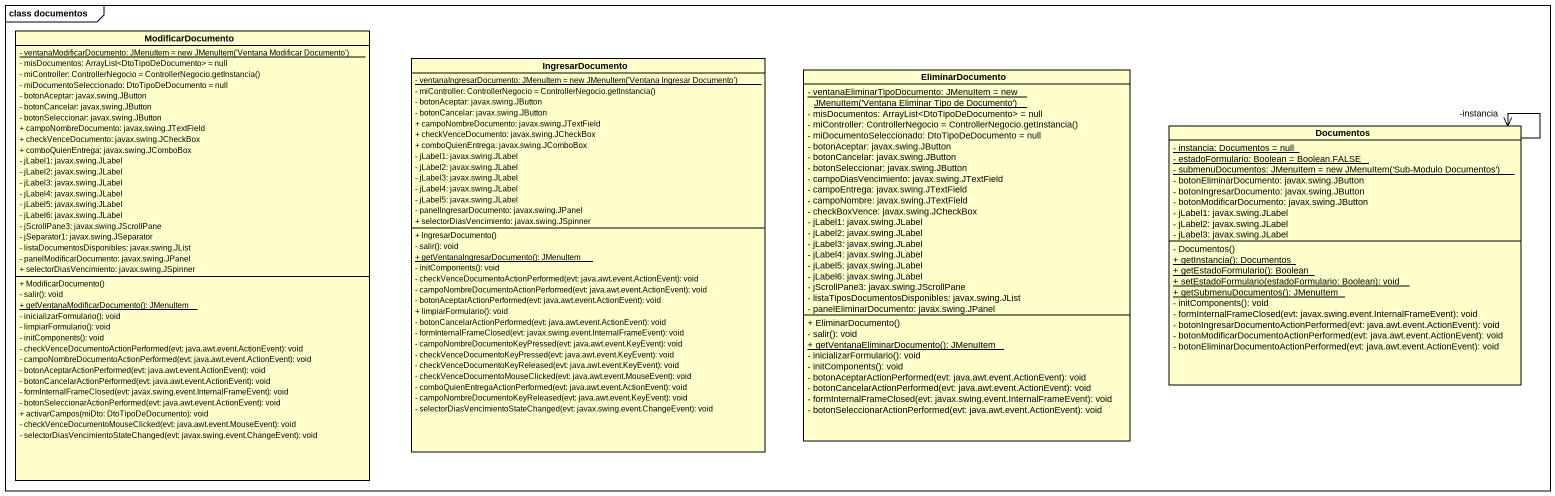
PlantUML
@startuml
mainframe class documentos
hide circle
hide empty members
skinparam classAttributeIconSize 0
class ModificarDocumento {
  {static} {field} - ventanaModificarDocumento: JMenuItem = new JMenuItem('Ventana Modificar Documento')
  - misDocumentos: ArrayList<DtoTipoDeDocumento> = null
  {field} - miController: ControllerNegocio = ControllerNegocio.getInstancia()
  - miDocumentoSeleccionado: DtoTipoDeDocumento = null
  - botonAceptar: javax.swing.JButton
  - botonCancelar: javax.swing.JButton
  - botonSeleccionar: javax.swing.JButton
  + campoNombreDocumento: javax.swing.JTextField
  + checkVenceDocumento: javax.swing.JCheckBox
  + comboQuienEntrega: javax.swing.JComboBox
  - jLabel1: javax.swing.JLabel
  - jLabel2: javax.swing.JLabel
  - jLabel3: javax.swing.JLabel
  - jLabel4: javax.swing.JLabel
  - jLabel5: javax.swing.JLabel
  - jLabel6: javax.swing.JLabel
  - jScrollPane3: javax.swing.JScrollPane
  - jSeparator1: javax.swing.JSeparator
  - listaDocumentosDisponibles: javax.swing.JList
  - panelModificarDocumento: javax.swing.JPanel
  + selectorDiasVencimiento: javax.swing.JSpinner
  + ModificarDocumento()
  - salir(): void
  {static} + getVentanaModificarDocumento(): JMenuItem
  - inicializarFormulario(): void
  - limpiarFormulario(): void
  - initComponents(): void
  - checkVenceDocumentoActionPerformed(evt: java.awt.event.ActionEvent): void
  - campoNombreDocumentoActionPerformed(evt: java.awt.event.ActionEvent): void
  - botonAceptarActionPerformed(evt: java.awt.event.ActionEvent): void
  - botonCancelarActionPerformed(evt: java.awt.event.ActionEvent): void
  - formInternalFrameClosed(evt: javax.swing.event.InternalFrameEvent): void
  - botonSeleccionarActionPerformed(evt: java.awt.event.ActionEvent): void
  + activarCampos(miDto: DtoTipoDeDocumento): void
  - checkVenceDocumentoMouseClicked(evt: java.awt.event.MouseEvent): void
  - selectorDiasVencimientoStateChanged(evt: javax.swing.event.ChangeEvent): void
}
class IngresarDocumento {
  {static} {field} - ventanaIngresarDocumento: JMenuItem = new JMenuItem('Ventana Ingresar Documento')
  {field} - miController: ControllerNegocio = ControllerNegocio.getInstancia()
  - botonAceptar: javax.swing.JButton
  - botonCancelar: javax.swing.JButton
  + campoNombreDocumento: javax.swing.JTextField
  + checkVenceDocumento: javax.swing.JCheckBox
  + comboQuienEntrega: javax.swing.JComboBox
  - jLabel1: javax.swing.JLabel
  - jLabel2: javax.swing.JLabel
  - jLabel3: javax.swing.JLabel
  - jLabel4: javax.swing.JLabel
  - jLabel5: javax.swing.JLabel
  - panelIngresarDocumento: javax.swing.JPanel
  + selectorDiasVencimiento: javax.swing.JSpinner
  + IngresarDocumento()
  - salir(): void
  {static} + getVentanaIngresarDocumento(): JMenuItem
  - initComponents(): void
  - checkVenceDocumentoActionPerformed(evt: java.awt.event.ActionEvent): void
  - campoNombreDocumentoActionPerformed(evt: java.awt.event.ActionEvent): void
  - botonAceptarActionPerformed(evt: java.awt.event.ActionEvent): void
  + limpiarFormulario(): void
  - botonCancelarActionPerformed(evt: java.awt.event.ActionEvent): void
  - formInternalFrameClosed(evt: javax.swing.event.InternalFrameEvent): void
  - campoNombreDocumentoKeyPressed(evt: java.awt.event.KeyEvent): void
  - checkVenceDocumentoKeyPressed(evt: java.awt.event.KeyEvent): void
  - checkVenceDocumentoKeyReleased(evt: java.awt.event.KeyEvent): void
  - checkVenceDocumentoMouseClicked(evt: java.awt.event.MouseEvent): void
  - comboQuienEntregaActionPerformed(evt: java.awt.event.ActionEvent): void
  - campoNombreDocumentoKeyReleased(evt: java.awt.event.KeyEvent): void
  - selectorDiasVencimientoStateChanged(evt: javax.swing.event.ChangeEvent): void
}
class EliminarDocumento {
  {static} {field} - ventanaEliminarTipoDocumento: JMenuItem = new JMenuItem('Ventana Eliminar Tipo de Documento')
  - misDocumentos: ArrayList<DtoTipoDeDocumento> = null
  {field} - miController: ControllerNegocio = ControllerNegocio.getInstancia()
  - miDocumentoSeleccionado: DtoTipoDeDocumento = null
  - botonAceptar: javax.swing.JButton
  - botonCancelar: javax.swing.JButton
  - botonSeleccionar: javax.swing.JButton
  - campoDiasVencimiento: javax.swing.JTextField
  - campoEntrega: javax.swing.JTextField
  - campoNombre: javax.swing.JTextField
  - checkBoxVence: javax.swing.JCheckBox
  - jLabel1: javax.swing.JLabel
  - jLabel2: javax.swing.JLabel
  - jLabel3: javax.swing.JLabel
  - jLabel4: javax.swing.JLabel
  - jLabel5: javax.swing.JLabel
  - jLabel6: javax.swing.JLabel
  - jScrollPane3: javax.swing.JScrollPane
  - listaTiposDocumentosDisponibles: javax.swing.JList
  - panelEliminarDocumento: javax.swing.JPanel
  + EliminarDocumento()
  - salir(): void
  {static} + getVentanaEliminarDocumento(): JMenuItem
  - inicializarFormulario(): void
  - initComponents(): void
  - botonAceptarActionPerformed(evt: java.awt.event.ActionEvent): void
  - botonCancelarActionPerformed(evt: java.awt.event.ActionEvent): void
  - formInternalFrameClosed(evt: javax.swing.event.InternalFrameEvent): void
  - botonSeleccionarActionPerformed(evt: java.awt.event.ActionEvent): void
}
class Documentos {
  {static} - instancia: Documentos = null
  {static} - estadoFormulario: Boolean = Boolean.FALSE
  {static} {field} - submenuDocumentos: JMenuItem = new JMenuItem('Sub-Modulo Documentos')
  - botonEliminarDocumento: javax.swing.JButton
  - botonIngresarDocumento: javax.swing.JButton
  - botonModificarDocumento: javax.swing.JButton
  - jLabel1: javax.swing.JLabel
  - jLabel2: javax.swing.JLabel
  - jLabel3: javax.swing.JLabel
  - Documentos()
  {static} + getInstancia(): Documentos
  {static} + getEstadoFormulario(): Boolean
  {static} + setEstadoFormulario(estadoFormulario: Boolean): void
  {static} + getSubmenuDocumentos(): JMenuItem
  - initComponents(): void
  - formInternalFrameClosed(evt: javax.swing.event.InternalFrameEvent): void
  - botonIngresarDocumentoActionPerformed(evt: java.awt.event.ActionEvent): void
  - botonModificarDocumentoActionPerformed(evt: java.awt.event.ActionEvent): void
  - botonEliminarDocumentoActionPerformed(evt: java.awt.event.ActionEvent): void
}
Documentos --> "-instancia" Documentos
@enduml
